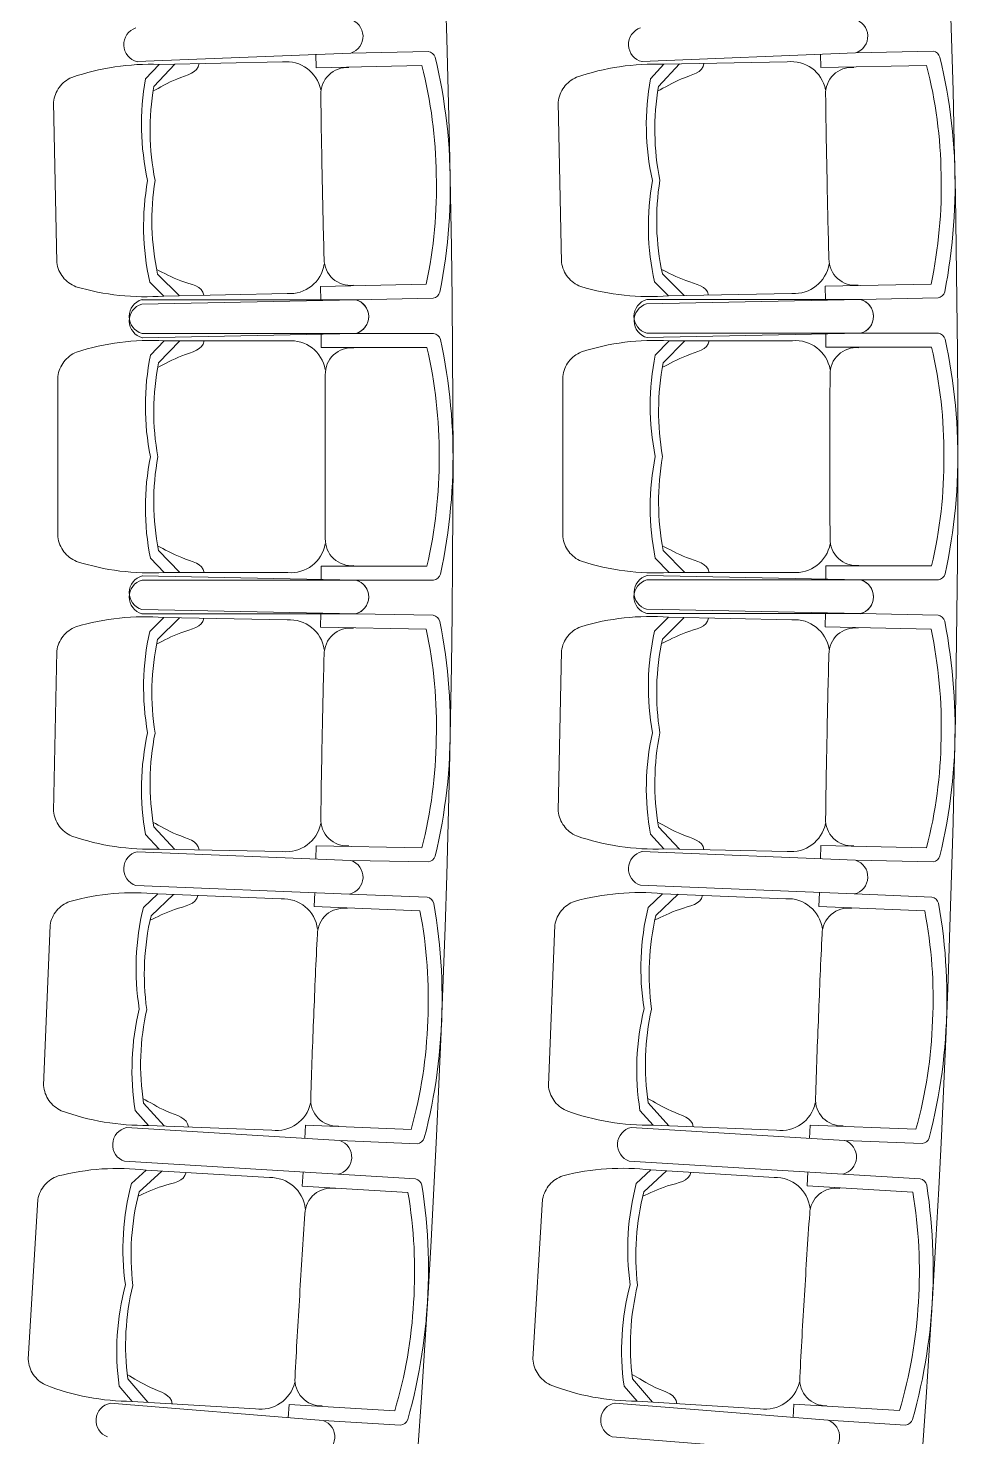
# Model space of a CAD drawing. Header units: millimetres. Extents: x 78.3 to 128, y 45 to 95.8.
# Drawn here: x 98.263 to 99.92, y 85.349 to 87.861 of the extents above; entities that cross this region are included whole.
import ezdxf

# ---------------------------------------------------------------- set-up
doc = ezdxf.new("R2010")
doc.units = ezdxf.units.MM
doc.header["$LTSCALE"] = 0.025
doc.linetypes.add('DASHED', pattern=[19.05, 12.7, -6.35])
doc.layers.add('EJES', color=7, linetype='Continuous', lineweight=0)

msp = doc.modelspace()

# ---------------------------------------------------------------- linework, layer by layer
at = {"lineweight": 15}
for p, q in [((98.8378, 87.817), (98.4567, 87.8017)), ((98.496, 87.7967), (98.4719, 87.7708)), ((98.5238, 87.7973), (98.4865, 87.7572)), ((98.716, 87.8012), (98.496, 87.7967)), ((98.7752, 87.8148), (98.7757, 87.7908)), ((99.7378, 87.8173), (99.3567, 87.8019)), ((99.396, 87.797), (99.3719, 87.771)), ((99.4238, 87.7975), (99.3865, 87.7574)), ((99.616, 87.8014), (99.396, 87.797)), ((99.6752, 87.815), (99.6757, 87.791)), ((98.5321, 87.3842), (98.4932, 87.4228)), ((99.4321, 87.3845), (99.3932, 87.4231)), ((98.5043, 87.3837), (98.4792, 87.4086)), ((98.7835, 87.4009), (98.784, 87.3759)), ((99.4043, 87.3839), (99.3792, 87.4089)), ((99.6835, 87.4011), (99.684, 87.3761)), ((98.8464, 87.3771), (98.4649, 87.3694)), ((98.8466, 87.3771), (98.4653, 87.3771)), ((98.7243, 87.3881), (98.5043, 87.3837)), ((99.7464, 87.3774), (99.3649, 87.3697)), ((99.7466, 87.3774), (99.3653, 87.3774)), ((99.6243, 87.3884), (99.4043, 87.3839)), ((98.847, 87.3171), (98.4655, 87.3171)), ((98.8472, 87.3171), (98.4659, 87.3094)), ((98.7846, 87.2921), (98.7846, 87.3171)), ((99.747, 87.3174), (99.3655, 87.3174)), ((99.7472, 87.3174), (99.3659, 87.3097)), ((99.6846, 87.2924), (99.6846, 87.3174)), ((98.5051, 87.3037), (98.4805, 87.2782)), ((98.5051, 87.3037), (98.4805, 87.2782)), ((98.5051, 87.3037), (98.4805, 87.2782)), ((98.5051, 87.3037), (98.4805, 87.2782)), ((98.533, 87.3037), (98.4948, 87.2643)), ((98.533, 87.3037), (98.4948, 87.2643)), ((98.533, 87.3037), (98.4948, 87.2643)), ((98.533, 87.3037), (98.4948, 87.2643)), ((98.7252, 87.3037), (98.5051, 87.3037)), ((98.7252, 87.3037), (98.5051, 87.3037)), ((98.7846, 87.3161), (98.7846, 87.2921)), ((99.4051, 87.304), (99.3805, 87.2785)), ((99.4051, 87.304), (99.3805, 87.2785)), ((99.4051, 87.304), (99.3805, 87.2785)), ((99.4051, 87.304), (99.3805, 87.2785)), ((99.433, 87.304), (99.3948, 87.2646)), ((99.433, 87.304), (99.3948, 87.2646)), ((99.433, 87.304), (99.3948, 87.2646)), ((99.433, 87.304), (99.3948, 87.2646)), ((99.6252, 87.304), (99.4051, 87.304)), ((99.6252, 87.304), (99.4051, 87.304)), ((99.6846, 87.3164), (99.6846, 87.2924)), ((98.5051, 86.8906), (98.4805, 86.916)), ((98.5051, 86.8906), (98.4805, 86.916)), ((98.5051, 86.8906), (98.4805, 86.916)), ((98.5051, 86.8906), (98.4805, 86.916)), ((98.533, 86.8906), (98.4948, 86.9299)), ((98.533, 86.8906), (98.4948, 86.9299)), ((98.533, 86.8906), (98.4948, 86.9299)), ((98.533, 86.8906), (98.4948, 86.9299)), ((99.4051, 86.8908), (99.3805, 86.9163)), ((99.4051, 86.8908), (99.3805, 86.9163)), ((99.4051, 86.8908), (99.3805, 86.9163)), ((99.4051, 86.8908), (99.3805, 86.9163)), ((99.433, 86.8908), (99.3948, 86.9302)), ((99.433, 86.8908), (99.3948, 86.9302)), ((99.433, 86.8908), (99.3948, 86.9302)), ((99.433, 86.8908), (99.3948, 86.9302)), ((98.7252, 86.8906), (98.5051, 86.8906)), ((98.7252, 86.8906), (98.5051, 86.8906)), ((98.7846, 86.8782), (98.7846, 86.9021)), ((98.7846, 86.9021), (98.7846, 86.8771)), ((99.6252, 86.8908), (99.4051, 86.8908)), ((99.6252, 86.8908), (99.4051, 86.8908)), ((99.6846, 86.8784), (99.6846, 86.9024)), ((99.6846, 86.9024), (99.6846, 86.8774)), ((98.847, 86.8771), (98.4655, 86.8771)), ((98.8472, 86.8771), (98.4659, 86.8848)), ((99.747, 86.8774), (99.3655, 86.8774)), ((99.7472, 86.8774), (99.3659, 86.8851)), ((98.8464, 86.8171), (98.4649, 86.8248)), ((98.8466, 86.8171), (98.4653, 86.8171)), ((98.7835, 86.7934), (98.784, 86.8184)), ((99.7464, 86.8174), (99.3649, 86.8251)), ((99.7466, 86.8174), (99.3653, 86.8174)), ((99.6835, 86.7937), (99.684, 86.8187)), ((98.5043, 86.8106), (98.4792, 86.7857)), ((98.5321, 86.81), (98.4932, 86.7715)), ((98.7243, 86.8062), (98.5043, 86.8106)), ((99.4043, 86.8109), (99.3792, 86.7859)), ((99.4321, 86.8103), (99.3932, 86.7717)), ((99.6243, 86.8064), (99.4043, 86.8109)), ((98.496, 86.3975), (98.4719, 86.4235)), ((98.5238, 86.397), (98.4865, 86.4371)), ((99.396, 86.3978), (99.3719, 86.4238)), ((99.4238, 86.3972), (99.3865, 86.4374)), ((98.8378, 86.3772), (98.4567, 86.3926)), ((98.716, 86.3931), (98.496, 86.3975)), ((98.7752, 86.3795), (98.7757, 86.4035)), ((99.7378, 86.3775), (99.3567, 86.3929)), ((99.616, 86.3934), (99.396, 86.3978)), ((99.6752, 86.3798), (99.6757, 86.4038)), ((98.8357, 86.3173), (98.4545, 86.3326)), ((98.4936, 86.3176), (98.4679, 86.2932)), ((98.5214, 86.3165), (98.4817, 86.2787)), ((98.7134, 86.3088), (98.4936, 86.3176)), ((98.7724, 86.2948), (98.7734, 86.3198)), ((99.7357, 86.3175), (99.3545, 86.3329)), ((99.3936, 86.3179), (99.3679, 86.2934)), ((99.4214, 86.3168), (99.3817, 86.279)), ((99.6134, 86.309), (99.3936, 86.3179)), ((99.6724, 86.2951), (99.6734, 86.32)), ((98.5048, 85.9037), (98.4682, 85.9446)), ((99.4048, 85.904), (99.3682, 85.9448)), ((98.4769, 85.9048), (98.4533, 85.9312)), ((99.3769, 85.9051), (99.3533, 85.9315)), ((98.8182, 85.8776), (98.4376, 85.9007)), ((98.6968, 85.896), (98.4769, 85.9048)), ((98.7557, 85.8812), (98.7567, 85.9051)), ((99.7182, 85.8779), (99.3376, 85.9009)), ((99.5968, 85.8962), (99.3769, 85.9051)), ((99.6557, 85.8814), (99.6567, 85.9054)), ((98.815, 85.8177), (98.4341, 85.8408)), ((99.715, 85.818), (99.3341, 85.841)), ((98.4729, 85.825), (98.4468, 85.801)), ((98.5007, 85.8233), (98.4603, 85.7863)), ((98.6926, 85.8117), (98.4729, 85.825)), ((98.7512, 85.7965), (98.7527, 85.8215)), ((99.3729, 85.8252), (99.3468, 85.8013)), ((99.4007, 85.8235), (99.3603, 85.7865)), ((99.5926, 85.8119), (99.3729, 85.8252)), ((99.6512, 85.7968), (99.6527, 85.8217)), ((98.448, 85.4126), (98.4249, 85.4395)), ((98.4758, 85.4109), (98.4401, 85.4525)), ((99.348, 85.4128), (99.3249, 85.4397)), ((99.3758, 85.4111), (99.3401, 85.4527)), ((98.7886, 85.3785), (98.4085, 85.4092)), ((98.6676, 85.3993), (98.448, 85.4126)), ((99.6886, 85.3788), (99.3085, 85.4095)), ((99.5676, 85.3995), (99.348, 85.4128)), ((98.7262, 85.3833), (98.7277, 85.4072)), ((99.6262, 85.3836), (99.6277, 85.4075)), ((99.6842, 85.3189), (99.3039, 85.3496))]:
    msp.add_line(p, q, dxfattribs=at)
at = {"linetype": 'DASHED', "lineweight": 15}
for p, q in [((98.3077, 87.7292), (98.3134, 87.4435)), ((99.2077, 87.7295), (99.2134, 87.4438)), ((98.3155, 86.9543), (98.3155, 87.24)), ((98.3155, 87.24), (98.3155, 86.9543)), ((98.3155, 86.9543), (98.3155, 87.24)), ((98.3155, 87.24), (98.3155, 86.9543)), ((99.2155, 86.9545), (99.2155, 87.2403)), ((99.2155, 87.2403), (99.2155, 86.9545)), ((99.2155, 86.9545), (99.2155, 87.2403)), ((99.2155, 87.2403), (99.2155, 86.9545)), ((98.3077, 86.4651), (98.3134, 86.7507)), ((99.2077, 86.4653), (99.2134, 86.751)), ((99.19, 85.9764), (99.2015, 86.2619)), ((98.29, 85.9761), (98.3015, 86.2616)), ((98.2625, 85.4876), (98.2798, 85.7728)), ((99.1625, 85.4879), (99.1798, 85.7731))]:
    msp.add_line(p, q, dxfattribs=at)
at = {"lineweight": 15}
for points in [[(98.8375, 87.817), (98.9758, 87.8198)], [(99.7375, 87.8173), (99.8758, 87.8201)], [(98.7757, 87.7908), (98.9644, 87.7946)], [(99.6757, 87.791), (99.8644, 87.7948)], [(98.7835, 87.4009), (98.9722, 87.4047)], [(99.6835, 87.4011), (99.8722, 87.4049)], [(98.8464, 87.3771), (98.9847, 87.3799)], [(99.7464, 87.3774), (99.8847, 87.3802)], [(98.847, 87.3171), (98.9853, 87.3171)], [(98.847, 87.3171), (98.9853, 87.3171)], [(99.747, 87.3174), (99.8853, 87.3174)], [(99.747, 87.3174), (99.8853, 87.3174)], [(98.7846, 87.2921), (98.9733, 87.2921)], [(98.7846, 87.2921), (98.9733, 87.2921)], [(99.6846, 87.2924), (99.8733, 87.2924)], [(99.6846, 87.2924), (99.8733, 87.2924)], [(98.7846, 86.9021), (98.9733, 86.9021)], [(98.7846, 86.9021), (98.9733, 86.9021)], [(99.6846, 86.9024), (99.8733, 86.9024)], [(99.6846, 86.9024), (99.8733, 86.9024)], [(98.847, 86.8771), (98.9853, 86.8771)], [(98.847, 86.8771), (98.9853, 86.8771)], [(99.747, 86.8774), (99.8853, 86.8774)], [(99.747, 86.8774), (99.8853, 86.8774)], [(98.8464, 86.8171), (98.9847, 86.8144)], [(99.7464, 86.8174), (99.8847, 86.8146)], [(98.7835, 86.7934), (98.9722, 86.7896)], [(99.6835, 86.7937), (99.8722, 86.7899)], [(98.7757, 86.4035), (98.9644, 86.3997)], [(99.6757, 86.4038), (99.8644, 86.4)], [(98.8375, 86.3772), (98.9758, 86.3745)], [(99.7375, 86.3775), (99.8758, 86.3747)], [(98.8357, 86.3173), (98.9739, 86.3117)], [(99.7357, 86.3175), (99.8739, 86.312)], [(98.7724, 86.2948), (98.961, 86.2872)], [(99.6724, 86.2951), (99.861, 86.2875)], [(98.7567, 85.9051), (98.9453, 85.8975)], [(99.6567, 85.9054), (99.8453, 85.8978)], [(98.818, 85.8776), (98.9562, 85.8721)], [(99.718, 85.8779), (99.8562, 85.8723)], [(98.815, 85.8177), (98.953, 85.8094)], [(99.715, 85.818), (99.853, 85.8096)], [(98.7512, 85.7965), (98.9396, 85.7851)], [(99.6512, 85.7968), (99.8396, 85.7854)], [(98.7277, 85.4072), (98.916, 85.3958)], [(99.6277, 85.4075), (99.816, 85.3961)], [(98.7884, 85.3785), (98.9265, 85.3702)], [(99.6884, 85.3788), (99.8265, 85.3704)]]:
    msp.add_lwpolyline(points, dxfattribs=at)
for points in [[(98.9882, 87.8094, 0.288243), (98.9758, 87.8198, 0.288243)], [(99.8882, 87.8096, 0.288243), (99.8758, 87.8201, 0.288243)], [(98.7841, 87.7513, 0.38944), (98.716, 87.8012, -0.177299)], [(98.9644, 87.7946, -0.059139), (98.9902, 87.6001, -0.059139)], [(98.9882, 87.8094, -0.060987), (99.0151, 87.5723, -0.060987)], [(99.6841, 87.7516, 0.38944), (99.616, 87.8014, -0.177299)], [(99.8644, 87.7948, -0.059139), (99.8902, 87.6003, -0.059139)], [(99.8882, 87.8096, -0.060987), (99.9151, 87.5726, -0.060987)], [(98.4719, 87.7708, 0.099555), (98.4755, 87.5897, 0.500475)], [(98.8345, 87.7911, 0.450517), (98.7843, 87.742, 0.003626), (98.7868, 87.596, 0.003626)], [(99.3719, 87.771, 0.099555), (99.3755, 87.59, 0.500475)], [(99.7345, 87.7914, 0.450517), (99.6843, 87.7423, 0.003626), (99.6868, 87.5962, 0.003626)], [(98.4865, 87.7572, 0.093035), (98.4888, 87.59, 0.093035)], [(99.3865, 87.7574, 0.093035), (99.3888, 87.5902, 0.093035)], [(98.9966, 87.3908, 0.060987), (99.0139, 87.6288, 0.060987)], [(99.8966, 87.3911, 0.060987), (99.9139, 87.6291, 0.060987)], [(98.8423, 87.4029, -0.450517), (98.7902, 87.4499, -0.003626), (98.7868, 87.596, -0.003626)], [(98.9722, 87.4047, 0.059139), (98.9902, 87.6001, 0.059139)], [(99.7423, 87.4031, -0.450517), (99.6902, 87.4502, -0.003626), (99.6868, 87.5962, -0.003626)], [(99.8722, 87.4049, 0.059139), (99.8902, 87.6003, 0.059139)], [(98.4792, 87.4086, -0.099555), (98.4755, 87.5897, -0.500475)], [(98.4932, 87.4228, -0.093035), (98.4888, 87.59, -0.093035)], [(99.3792, 87.4089, -0.099555), (99.3755, 87.59, -0.500475)], [(99.3932, 87.4231, -0.093035), (99.3888, 87.5902, -0.093035)], [(98.7904, 87.4406, -0.38944), (98.7243, 87.3881, 0.177299)], [(99.6904, 87.4409, -0.38944), (99.6243, 87.3884, 0.177299)], [(98.9966, 87.3908, -0.288243), (98.9847, 87.3799, -0.288243)], [(99.8966, 87.3911, -0.288243), (99.8847, 87.3802, -0.288243)], [(98.9974, 87.3064, 0.288243), (98.9853, 87.3171, 0.288243)], [(98.9974, 87.3064, 0.288243), (98.9853, 87.3171, 0.288243)], [(99.8974, 87.3067, 0.288243), (99.8853, 87.3174, 0.288243)], [(99.8974, 87.3067, 0.288243), (99.8853, 87.3174, 0.288243)], [(98.7923, 87.2525, 0.38944), (98.7252, 87.3037, -0.177299)], [(98.7923, 87.2525, 0.38944), (98.7252, 87.3037, -0.177299)], [(98.7923, 87.2525, 0.38944), (98.7252, 87.3037, -0.177299)], [(98.7923, 87.2525, 0.38944), (98.7252, 87.3037, -0.177299)], [(98.9733, 87.2921, -0.059139), (98.9952, 87.0971, -0.059139)], [(98.9733, 87.2921, -0.059139), (98.9952, 87.0971, -0.059139)], [(98.9733, 87.2921, -0.059139), (98.9952, 87.0971, -0.059139)], [(98.9733, 87.2921, -0.059139), (98.9952, 87.0971, -0.059139)], [(98.9974, 87.3064, -0.060987), (99.0196, 87.0689, -0.060987)], [(98.9974, 87.3064, -0.060987), (99.0196, 87.0689, -0.060987)], [(98.9974, 87.3064, -0.060987), (99.0196, 87.0689, -0.060987)], [(98.9974, 87.3064, -0.060987), (99.0196, 87.0689, -0.060987)], [(99.6923, 87.2528, 0.38944), (99.6252, 87.304, -0.177299)], [(99.6923, 87.2528, 0.38944), (99.6252, 87.304, -0.177299)], [(99.6923, 87.2528, 0.38944), (99.6252, 87.304, -0.177299)], [(99.6923, 87.2528, 0.38944), (99.6252, 87.304, -0.177299)], [(99.7434, 87.2916, 0.450517), (99.6923, 87.2435, 0.003626), (99.6918, 87.0974, 0.003626)], [(99.7434, 87.2916, 0.450517), (99.6923, 87.2435, 0.003626), (99.6918, 87.0974, 0.003626)], [(99.7434, 87.2916, 0.450517), (99.6923, 87.2435, 0.003626), (99.6918, 87.0974, 0.003626)], [(99.7434, 87.2916, 0.450517), (99.6923, 87.2435, 0.003626), (99.6918, 87.0974, 0.003626)], [(99.8733, 87.2924, -0.059139), (99.8952, 87.0974, -0.059139)], [(99.8733, 87.2924, -0.059139), (99.8952, 87.0974, -0.059139)], [(99.8733, 87.2924, -0.059139), (99.8952, 87.0974, -0.059139)], [(99.8733, 87.2924, -0.059139), (99.8952, 87.0974, -0.059139)], [(99.8974, 87.3067, -0.060987), (99.9196, 87.0691, -0.060987)], [(99.8974, 87.3067, -0.060987), (99.9196, 87.0691, -0.060987)], [(99.8974, 87.3067, -0.060987), (99.9196, 87.0691, -0.060987)], [(99.8974, 87.3067, -0.060987), (99.9196, 87.0691, -0.060987)], [(98.4805, 87.2782, 0.099555), (98.4805, 87.0971, 0.500475)], [(98.4805, 87.2782, 0.099555), (98.4805, 87.0971, 0.500475)], [(98.4805, 87.2782, 0.099555), (98.4805, 87.0971, 0.500475)], [(98.4805, 87.2782, 0.099555), (98.4805, 87.0971, 0.500475)], [(98.8434, 87.2913, 0.450517), (98.7923, 87.2432, 0.003626), (98.7918, 87.0971, 0.003626)], [(98.8434, 87.2913, 0.450517), (98.7923, 87.2432, 0.003626), (98.7918, 87.0971, 0.003626)], [(98.8434, 87.2913, 0.450517), (98.7923, 87.2432, 0.003626), (98.7918, 87.0971, 0.003626)], [(98.8434, 87.2913, 0.450517), (98.7923, 87.2432, 0.003626), (98.7918, 87.0971, 0.003626)], [(99.3805, 87.2785, 0.099555), (99.3805, 87.0974, 0.500475)], [(99.3805, 87.2785, 0.099555), (99.3805, 87.0974, 0.500475)], [(99.3805, 87.2785, 0.099555), (99.3805, 87.0974, 0.500475)], [(99.3805, 87.2785, 0.099555), (99.3805, 87.0974, 0.500475)], [(98.4948, 87.2643, 0.093035), (98.4937, 87.0971, 0.093035)], [(98.4948, 87.2643, 0.093035), (98.4937, 87.0971, 0.093035)], [(98.4948, 87.2643, 0.093035), (98.4937, 87.0971, 0.093035)], [(98.4948, 87.2643, 0.093035), (98.4937, 87.0971, 0.093035)], [(99.3948, 87.2646, 0.093035), (99.3937, 87.0974, 0.093035)], [(99.3948, 87.2646, 0.093035), (99.3937, 87.0974, 0.093035)], [(99.3948, 87.2646, 0.093035), (99.3937, 87.0974, 0.093035)], [(99.3948, 87.2646, 0.093035), (99.3937, 87.0974, 0.093035)], [(98.9974, 86.8878, 0.060987), (99.0196, 87.1254, 0.060987)], [(98.9974, 86.8878, 0.060987), (99.0196, 87.1254, 0.060987)], [(98.9974, 86.8878, 0.060987), (99.0196, 87.1254, 0.060987)], [(98.9974, 86.8878, 0.060987), (99.0196, 87.1254, 0.060987)], [(99.8974, 86.8881, 0.060987), (99.9196, 87.1257, 0.060987)], [(99.8974, 86.8881, 0.060987), (99.9196, 87.1257, 0.060987)], [(99.8974, 86.8881, 0.060987), (99.9196, 87.1257, 0.060987)], [(99.8974, 86.8881, 0.060987), (99.9196, 87.1257, 0.060987)], [(98.4805, 86.916, -0.099555), (98.4805, 87.0971, -0.500475)], [(98.4805, 86.916, -0.099555), (98.4805, 87.0971, -0.500475)], [(98.4805, 86.916, -0.099555), (98.4805, 87.0971, -0.500475)], [(98.4805, 86.916, -0.099555), (98.4805, 87.0971, -0.500475)], [(98.4948, 86.9299, -0.093035), (98.4937, 87.0971, -0.093035)], [(98.4948, 86.9299, -0.093035), (98.4937, 87.0971, -0.093035)], [(98.4948, 86.9299, -0.093035), (98.4937, 87.0971, -0.093035)], [(98.4948, 86.9299, -0.093035), (98.4937, 87.0971, -0.093035)], [(98.8434, 86.903, -0.450517), (98.7923, 86.9511, -0.003626), (98.7918, 87.0971, -0.003626)], [(98.8434, 86.903, -0.450517), (98.7923, 86.9511, -0.003626), (98.7918, 87.0971, -0.003626)], [(98.8434, 86.903, -0.450517), (98.7923, 86.9511, -0.003626), (98.7918, 87.0971, -0.003626)], [(98.8434, 86.903, -0.450517), (98.7923, 86.9511, -0.003626), (98.7918, 87.0971, -0.003626)], [(98.9733, 86.9021, 0.059139), (98.9952, 87.0971, 0.059139)], [(98.9733, 86.9021, 0.059139), (98.9952, 87.0971, 0.059139)], [(98.9733, 86.9021, 0.059139), (98.9952, 87.0971, 0.059139)], [(98.9733, 86.9021, 0.059139), (98.9952, 87.0971, 0.059139)], [(99.3805, 86.9163, -0.099555), (99.3805, 87.0974, -0.500475)], [(99.3805, 86.9163, -0.099555), (99.3805, 87.0974, -0.500475)], [(99.3805, 86.9163, -0.099555), (99.3805, 87.0974, -0.500475)], [(99.3805, 86.9163, -0.099555), (99.3805, 87.0974, -0.500475)], [(99.3948, 86.9302, -0.093035), (99.3937, 87.0974, -0.093035)], [(99.3948, 86.9302, -0.093035), (99.3937, 87.0974, -0.093035)], [(99.3948, 86.9302, -0.093035), (99.3937, 87.0974, -0.093035)], [(99.3948, 86.9302, -0.093035), (99.3937, 87.0974, -0.093035)], [(99.7434, 86.9032, -0.450517), (99.6923, 86.9513, -0.003626), (99.6918, 87.0974, -0.003626)], [(99.7434, 86.9032, -0.450517), (99.6923, 86.9513, -0.003626), (99.6918, 87.0974, -0.003626)], [(99.7434, 86.9032, -0.450517), (99.6923, 86.9513, -0.003626), (99.6918, 87.0974, -0.003626)], [(99.7434, 86.9032, -0.450517), (99.6923, 86.9513, -0.003626), (99.6918, 87.0974, -0.003626)], [(99.8733, 86.9024, 0.059139), (99.8952, 87.0974, 0.059139)], [(99.8733, 86.9024, 0.059139), (99.8952, 87.0974, 0.059139)], [(99.8733, 86.9024, 0.059139), (99.8952, 87.0974, 0.059139)], [(99.8733, 86.9024, 0.059139), (99.8952, 87.0974, 0.059139)], [(98.7923, 86.9418, -0.38944), (98.7252, 86.8906, 0.177299)], [(98.7923, 86.9418, -0.38944), (98.7252, 86.8906, 0.177299)], [(98.7923, 86.9418, -0.38944), (98.7252, 86.8906, 0.177299)], [(98.7923, 86.9418, -0.38944), (98.7252, 86.8906, 0.177299)], [(99.6923, 86.942, -0.38944), (99.6252, 86.8908, 0.177299)], [(99.6923, 86.942, -0.38944), (99.6252, 86.8908, 0.177299)], [(99.6923, 86.942, -0.38944), (99.6252, 86.8908, 0.177299)], [(99.6923, 86.942, -0.38944), (99.6252, 86.8908, 0.177299)], [(98.9974, 86.8878, -0.288243), (98.9853, 86.8771, -0.288243)], [(98.9974, 86.8878, -0.288243), (98.9853, 86.8771, -0.288243)], [(99.8974, 86.8881, -0.288243), (99.8853, 86.8774, -0.288243)], [(99.8974, 86.8881, -0.288243), (99.8853, 86.8774, -0.288243)], [(99.8966, 86.8037, 0.288243), (99.8847, 86.8146, 0.288243)], [(98.7904, 86.7536, 0.38944), (98.7243, 86.8062, -0.177299)], [(98.8423, 86.7914, 0.450517), (98.7902, 86.7443, 0.003626), (98.7868, 86.5983, 0.003626)], [(98.9722, 86.7896, -0.059139), (98.9902, 86.5942, -0.059139)], [(98.9966, 86.8034, 0.288243), (98.9847, 86.8144, 0.288243)], [(98.9966, 86.8034, -0.060987), (99.0139, 86.5655, -0.060987)], [(99.6904, 86.7539, 0.38944), (99.6243, 86.8064, -0.177299)], [(99.7423, 86.7916, 0.450517), (99.6902, 86.7446, 0.003626), (99.6868, 86.5986, 0.003626)], [(99.8722, 86.7899, -0.059139), (99.8902, 86.5945, -0.059139)], [(99.8966, 86.8037, -0.060987), (99.9139, 86.5657, -0.060987)], [(98.4792, 86.7857, 0.099555), (98.4755, 86.6046, 0.500475)], [(98.4932, 86.7715, 0.093035), (98.4888, 86.6043, 0.093035)], [(99.3792, 86.7859, 0.099555), (99.3755, 86.6048, 0.500475)], [(99.3932, 86.7717, 0.093035), (99.3888, 86.6046, 0.093035)], [(98.9882, 86.3849, 0.060987), (99.0151, 86.622, 0.060987)], [(99.8882, 86.3852, 0.060987), (99.9151, 86.6222, 0.060987)], [(98.4719, 86.4235, -0.099555), (98.4755, 86.6046, -0.500475)], [(98.4865, 86.4371, -0.093035), (98.4888, 86.6043, -0.093035)], [(98.8345, 86.4031, -0.450517), (98.7843, 86.4523, -0.003626), (98.7868, 86.5983, -0.003626)], [(98.9644, 86.3997, 0.059139), (98.9902, 86.5942, 0.059139)], [(99.3719, 86.4238, -0.099555), (99.3755, 86.6048, -0.500475)], [(99.3865, 86.4374, -0.093035), (99.3888, 86.6046, -0.093035)], [(99.7345, 86.4034, -0.450517), (99.6843, 86.4525, -0.003626), (99.6868, 86.5986, -0.003626)], [(99.8644, 86.4, 0.059139), (99.8902, 86.5945, 0.059139)], [(98.7841, 86.443, -0.38944), (98.716, 86.3931, 0.177299)], [(99.6841, 86.4432, -0.38944), (99.616, 86.3934, 0.177299)], [(98.9882, 86.3849, -0.288243), (98.9758, 86.3745, -0.288243)], [(99.8882, 86.3852, -0.288243), (99.8758, 86.3747, -0.288243)], [(98.4679, 86.2932, 0.099555), (98.4606, 86.1122, 0.500475)], [(98.7785, 86.2549, 0.38944), (98.7134, 86.3088, -0.177299)], [(98.8311, 86.2916, 0.450517), (98.7781, 86.2456, 0.003626), (98.7717, 86.0997, 0.003626)], [(98.961, 86.2872, -0.059139), (98.975, 86.0915, -0.059139)], [(98.9856, 86.3005, 0.288243), (98.9739, 86.3117, 0.288243)], [(98.9856, 86.3005, -0.060987), (98.9982, 86.0623, -0.060987)], [(99.3679, 86.2934, 0.099555), (99.3606, 86.1125, 0.500475)], [(99.6785, 86.2552, 0.38944), (99.6134, 86.309, -0.177299)], [(99.7311, 86.2919, 0.450517), (99.6781, 86.2459, 0.003626), (99.6717, 86.0999, 0.003626)], [(99.861, 86.2875, -0.059139), (99.875, 86.0917, -0.059139)], [(99.8856, 86.3008, 0.288243), (99.8739, 86.312, 0.288243)], [(99.8856, 86.3008, -0.060987), (99.8982, 86.0625, -0.060987)], [(98.4817, 86.2787, 0.093035), (98.4739, 86.1117, 0.093035)], [(99.3817, 86.279, 0.093035), (99.3739, 86.1119, 0.093035)], [(98.4533, 85.9312, -0.099555), (98.4606, 86.1122, -0.500475)], [(98.4682, 85.9446, -0.093035), (98.4739, 86.1117, -0.093035)], [(98.9688, 85.8823, 0.060987), (99.0004, 86.1187, 0.060987)], [(99.3533, 85.9315, -0.099555), (99.3606, 86.1125, -0.500475)], [(99.3682, 85.9448, -0.093035), (99.3739, 86.1119, -0.093035)], [(99.8688, 85.8825, 0.060987), (99.9004, 86.119, 0.060987)], [(98.8155, 85.9036, -0.450517), (98.7663, 85.9537, -0.003626), (98.7717, 86.0997, -0.003626)], [(98.9453, 85.8975, 0.059139), (98.975, 86.0915, 0.059139)], [(99.7155, 85.9039, -0.450517), (99.6663, 85.954, -0.003626), (99.6717, 86.0999, -0.003626)], [(99.8453, 85.8978, 0.059139), (99.875, 86.0917, 0.059139)], [(98.7659, 85.9444, -0.38944), (98.6968, 85.896, 0.177299)], [(99.6659, 85.9447, -0.38944), (99.5968, 85.8962, 0.177299)], [(98.9688, 85.8823, -0.288243), (98.9562, 85.8721, -0.288243)], [(99.8688, 85.8825, -0.288243), (99.8562, 85.8723, -0.288243)], [(98.7565, 85.7565, 0.38944), (98.6926, 85.8117, -0.177299)], [(99.6565, 85.7568, 0.38944), (99.5926, 85.8119, -0.177299)], [(99.8645, 85.7982, 0.288243), (99.853, 85.8096, 0.288243)], [(98.4468, 85.801, 0.099555), (98.4358, 85.6202, 0.500475)], [(98.4603, 85.7863, 0.093035), (98.4491, 85.6194, 0.093035)], [(98.8099, 85.7921, 0.450517), (98.7559, 85.7472, 0.003626), (98.7466, 85.6015, 0.003626)], [(98.9396, 85.7851, -0.059139), (98.9497, 85.5892, -0.059139)], [(98.9645, 85.798, 0.288243), (98.953, 85.8094, 0.288243)], [(98.9645, 85.798, -0.060987), (98.9723, 85.5595, -0.060987)], [(99.3468, 85.8013, 0.099555), (99.3358, 85.6205, 0.500475)], [(99.3603, 85.7865, 0.093035), (99.3491, 85.6197, 0.093035)], [(99.7099, 85.7924, 0.450517), (99.6559, 85.7475, 0.003626), (99.6466, 85.6017, 0.003626)], [(99.8396, 85.7854, -0.059139), (99.8497, 85.5894, -0.059139)], [(99.8645, 85.7982, -0.060987), (99.8723, 85.5598, -0.060987)], [(98.4249, 85.4395, -0.099555), (98.4358, 85.6202, -0.500475)], [(98.4401, 85.4525, -0.093035), (98.4491, 85.6194, -0.093035)], [(98.9392, 85.3801, 0.060987), (98.9757, 85.6159, 0.060987)], [(99.3249, 85.4397, -0.099555), (99.3358, 85.6205, -0.500475)], [(99.3401, 85.4527, -0.093035), (99.3491, 85.6197, -0.093035)], [(99.8392, 85.3804, 0.060987), (99.8757, 85.6162, 0.060987)], [(98.7864, 85.4045, -0.450517), (98.7383, 85.4556, -0.003626), (98.7466, 85.6015, -0.003626)], [(98.916, 85.3958, 0.059139), (98.9497, 85.5892, 0.059139)], [(99.6864, 85.4048, -0.450517), (99.6383, 85.4559, -0.003626), (99.6466, 85.6017, -0.003626)], [(99.816, 85.3961, 0.059139), (99.8497, 85.5894, 0.059139)], [(98.7377, 85.4463, -0.38944), (98.6676, 85.3993, 0.177299)], [(99.6377, 85.4466, -0.38944), (99.5676, 85.3995, 0.177299)], [(98.9392, 85.3801, -0.288243), (98.9265, 85.3702, -0.288243)], [(99.8392, 85.3804, -0.288243), (99.8265, 85.3704, -0.288243)]]:
    msp.add_lwpolyline(points, format="xyb", dxfattribs=at)
at = {"linetype": 'DASHED', "lineweight": 15}
for points in [[(98.496, 87.7967, 0.09218), (98.3402, 87.7736, 0.273589), (98.3077, 87.7292, 0.273589)], [(99.396, 87.797, 0.09218), (99.2402, 87.7739, 0.273589), (99.2077, 87.7295, 0.273589)], [(98.5043, 87.3837, -0.09218), (98.3477, 87.4004, -0.273589), (98.3134, 87.4435, -0.273589)], [(99.4043, 87.3839, -0.09218), (99.2477, 87.4007, -0.273589), (99.2134, 87.4438, -0.273589)], [(98.5051, 87.3037, 0.09218), (98.3489, 87.2838, 0.273589), (98.3155, 87.24, 0.273589)], [(98.5051, 87.3037, 0.09218), (98.3489, 87.2838, 0.273589), (98.3155, 87.24, 0.273589)], [(98.5051, 87.3037, 0.09218), (98.3489, 87.2838, 0.273589), (98.3155, 87.24, 0.273589)], [(98.5051, 87.3037, 0.09218), (98.3489, 87.2838, 0.273589), (98.3155, 87.24, 0.273589)], [(99.4051, 87.304, 0.09218), (99.2489, 87.284, 0.273589), (99.2155, 87.2403, 0.273589)], [(99.4051, 87.304, 0.09218), (99.2489, 87.284, 0.273589), (99.2155, 87.2403, 0.273589)], [(99.4051, 87.304, 0.09218), (99.2489, 87.284, 0.273589), (99.2155, 87.2403, 0.273589)], [(99.4051, 87.304, 0.09218), (99.2489, 87.284, 0.273589), (99.2155, 87.2403, 0.273589)], [(98.5051, 86.8906, -0.09218), (98.3489, 86.9105, -0.273589), (98.3155, 86.9543, -0.273589)], [(98.5051, 86.8906, -0.09218), (98.3489, 86.9105, -0.273589), (98.3155, 86.9543, -0.273589)], [(98.5051, 86.8906, -0.09218), (98.3489, 86.9105, -0.273589), (98.3155, 86.9543, -0.273589)], [(98.5051, 86.8906, -0.09218), (98.3489, 86.9105, -0.273589), (98.3155, 86.9543, -0.273589)], [(99.4051, 86.8908, -0.09218), (99.2489, 86.9108, -0.273589), (99.2155, 86.9545, -0.273589)], [(99.4051, 86.8908, -0.09218), (99.2489, 86.9108, -0.273589), (99.2155, 86.9545, -0.273589)], [(99.4051, 86.8908, -0.09218), (99.2489, 86.9108, -0.273589), (99.2155, 86.9545, -0.273589)], [(99.4051, 86.8908, -0.09218), (99.2489, 86.9108, -0.273589), (99.2155, 86.9545, -0.273589)], [(98.5043, 86.8106, 0.09218), (98.3477, 86.7938, 0.273589), (98.3134, 86.7507, 0.273589)], [(99.4043, 86.8109, 0.09218), (99.2477, 86.7941, 0.273589), (99.2134, 86.751, 0.273589)], [(98.496, 86.3975, -0.09218), (98.3402, 86.4206, -0.273589), (98.3077, 86.4651, -0.273589)], [(99.396, 86.3978, -0.09218), (99.2402, 86.4209, -0.273589), (99.2077, 86.4653, -0.273589)], [(98.4936, 86.3176, 0.09218), (98.3367, 86.304, 0.273589), (98.3015, 86.2616, 0.273589)], [(99.3936, 86.3179, 0.09218), (99.2367, 86.3043, 0.273589), (99.2015, 86.2619, 0.273589)], [(98.4769, 85.9048, -0.09218), (98.3216, 85.931, -0.273589), (98.29, 85.9761, -0.273589)], [(99.3769, 85.9051, -0.09218), (99.2216, 85.9313, -0.273589), (99.19, 85.9764, -0.273589)], [(98.4729, 85.825, 0.09218), (98.3158, 85.8145, 0.273589), (98.2798, 85.7728, 0.273589)], [(99.3729, 85.8252, 0.09218), (99.2158, 85.8148, 0.273589), (99.1798, 85.7731, 0.273589)], [(98.448, 85.4126, -0.09218), (98.2932, 85.4419, -0.273589), (98.2625, 85.4876, -0.273589)], [(99.348, 85.4128, -0.09218), (99.1932, 85.4422, -0.273589), (99.1625, 85.4879, -0.273589)]]:
    msp.add_lwpolyline(points, format="xyb", dxfattribs=at)
at = {"lineweight": 15}
for centre, start, end in [((98.8283, 87.8467), 287.6865, 76.7909), ((99.7283, 87.847), 287.6865, 76.7909), ((98.464, 87.832), 107.8367, 256.9411), ((99.364, 87.8322), 107.8367, 256.9411), ((98.4738, 87.3472), 105.3666, 254.471), ((98.4739, 87.3396), 106.6829, 255.7873), ((98.8384, 87.347), 286.5326, 75.637), ((98.8384, 87.3471), 285.5168, 74.6212), ((99.3738, 87.3474), 105.3666, 254.471), ((99.3739, 87.3398), 106.6829, 255.7873), ((99.7384, 87.3473), 286.5326, 75.637), ((99.7384, 87.3473), 285.5168, 74.6212), ((98.4738, 86.8471), 105.529, 254.6334), ((98.4739, 86.8547), 104.2127, 253.3171), ((98.8384, 86.8473), 284.363, 73.4674), ((98.8384, 86.8472), 285.3788, 74.4832), ((99.3738, 86.8474), 105.529, 254.6334), ((99.3739, 86.8549), 104.2127, 253.3171), ((99.7384, 86.8475), 284.363, 73.4674), ((99.7384, 86.8474), 285.3788, 74.4832), ((98.464, 86.3623), 103.0589, 252.1633), ((99.364, 86.3626), 103.0589, 252.1633), ((98.8283, 86.3475), 283.2091, 72.3135), ((99.7283, 86.3478), 283.2091, 72.3135), ((98.4443, 85.8702), 101.9051, 251.0094), ((99.3443, 85.8705), 101.9051, 251.0094), ((98.8082, 85.8481), 282.0553, 71.1597), ((99.7082, 85.8484), 282.0553, 71.1597), ((98.4146, 85.3786), 100.7512, 249.8556), ((99.3146, 85.3789), 100.7512, 249.8556), ((98.778, 85.3492), 280.9014, 70.0058), ((99.678, 85.3495), 280.9014, 70.0058)]:
    msp.add_arc(centre, 0.0312, start, end, dxfattribs=at)
for points in [[(98.5673, 87.7982), (98.5651, 87.7815), (98.5305, 87.7757), (98.4961, 87.7546), (98.4852, 87.7492)], [(99.4673, 87.7984), (99.4651, 87.7817), (99.4305, 87.776), (99.3961, 87.7549), (99.3852, 87.7494)], [(98.5756, 87.3851), (98.5728, 87.4017), (98.538, 87.4061), (98.5027, 87.4257), (98.4916, 87.4308)], [(99.4756, 87.3854), (99.4728, 87.402), (99.438, 87.4063), (99.4027, 87.426), (99.3916, 87.431)], [(98.5764, 87.3037), (98.574, 87.2871), (98.5392, 87.282), (98.5044, 87.2616), (98.4934, 87.2564)], [(98.5764, 87.3037), (98.574, 87.2871), (98.5392, 87.282), (98.5044, 87.2616), (98.4934, 87.2564)], [(98.5764, 87.3037), (98.574, 87.2871), (98.5392, 87.282), (98.5044, 87.2616), (98.4934, 87.2564)], [(98.5764, 87.3037), (98.574, 87.2871), (98.5392, 87.282), (98.5044, 87.2616), (98.4934, 87.2564)], [(99.4764, 87.304), (99.474, 87.2873), (99.4392, 87.2823), (99.4044, 87.2619), (99.3934, 87.2566)], [(99.4764, 87.304), (99.474, 87.2873), (99.4392, 87.2823), (99.4044, 87.2619), (99.3934, 87.2566)], [(99.4764, 87.304), (99.474, 87.2873), (99.4392, 87.2823), (99.4044, 87.2619), (99.3934, 87.2566)], [(99.4764, 87.304), (99.474, 87.2873), (99.4392, 87.2823), (99.4044, 87.2619), (99.3934, 87.2566)], [(98.5764, 86.8906), (98.574, 86.9072), (98.5392, 86.9123), (98.5044, 86.9327), (98.4934, 86.9379)], [(98.5764, 86.8906), (98.574, 86.9072), (98.5392, 86.9123), (98.5044, 86.9327), (98.4934, 86.9379)], [(98.5764, 86.8906), (98.574, 86.9072), (98.5392, 86.9123), (98.5044, 86.9327), (98.4934, 86.9379)], [(98.5764, 86.8906), (98.574, 86.9072), (98.5392, 86.9123), (98.5044, 86.9327), (98.4934, 86.9379)], [(99.4764, 86.8908), (99.474, 86.9075), (99.4392, 86.9125), (99.4044, 86.9329), (99.3934, 86.9382)], [(99.4764, 86.8908), (99.474, 86.9075), (99.4392, 86.9125), (99.4044, 86.9329), (99.3934, 86.9382)], [(99.4764, 86.8908), (99.474, 86.9075), (99.4392, 86.9125), (99.4044, 86.9329), (99.3934, 86.9382)], [(99.4764, 86.8908), (99.474, 86.9075), (99.4392, 86.9125), (99.4044, 86.9329), (99.3934, 86.9382)], [(98.5756, 86.8092), (98.5728, 86.7926), (98.538, 86.7882), (98.5027, 86.7685), (98.4916, 86.7635)], [(99.4756, 86.8094), (99.4728, 86.7928), (99.438, 86.7885), (99.4027, 86.7688), (99.3916, 86.7638)], [(98.5673, 86.3961), (98.5651, 86.4128), (98.5305, 86.4186), (98.4961, 86.4397), (98.4852, 86.4451)], [(99.4673, 86.3964), (99.4651, 86.4131), (99.4305, 86.4188), (99.3961, 86.4399), (99.3852, 86.4454)], [(98.5648, 86.3148), (98.5617, 86.2982), (98.5268, 86.2945), (98.4911, 86.2756), (98.4799, 86.2708)], [(99.4648, 86.315), (99.4617, 86.2985), (99.4268, 86.2948), (99.3911, 86.2758), (99.3799, 86.2711)], [(98.5482, 85.9019), (98.5464, 85.9187), (98.5119, 85.9251), (98.4779, 85.9469), (98.4671, 85.9526)], [(99.4482, 85.9022), (99.4464, 85.9189), (99.4119, 85.9254), (99.3779, 85.9472), (99.3671, 85.9528)], [(98.5441, 85.8207), (98.5406, 85.8042), (98.5056, 85.8012), (98.4696, 85.783), (98.4583, 85.7784)], [(99.4441, 85.8209), (99.4406, 85.8044), (99.4056, 85.8015), (99.3696, 85.7832), (99.3583, 85.7787)], [(98.5191, 85.4083), (98.5177, 85.425), (98.4833, 85.4322), (98.4497, 85.4546), (98.4391, 85.4605)], [(99.4191, 85.4085), (99.4177, 85.4253), (99.3833, 85.4325), (99.3497, 85.4549), (99.3391, 85.4608)]]:
    msp.add_open_spline(points, degree=3, knots=[0.37893339, 0.37893339, 0.37893339, 0.37893339, 0.42941299, 0.47201415, 0.47201415, 0.47201415, 0.47201415], dxfattribs=at)
at = {"layer": 'EJES', "color": 3, "linetype": 'Continuous'}
for centre in [(74.02, 87.0971), (74.92, 87.0974)]:
    msp.add_arc(centre, 25, 346.29045, 13.70955, dxfattribs=at)

doc.saveas('drawing.dxf')
